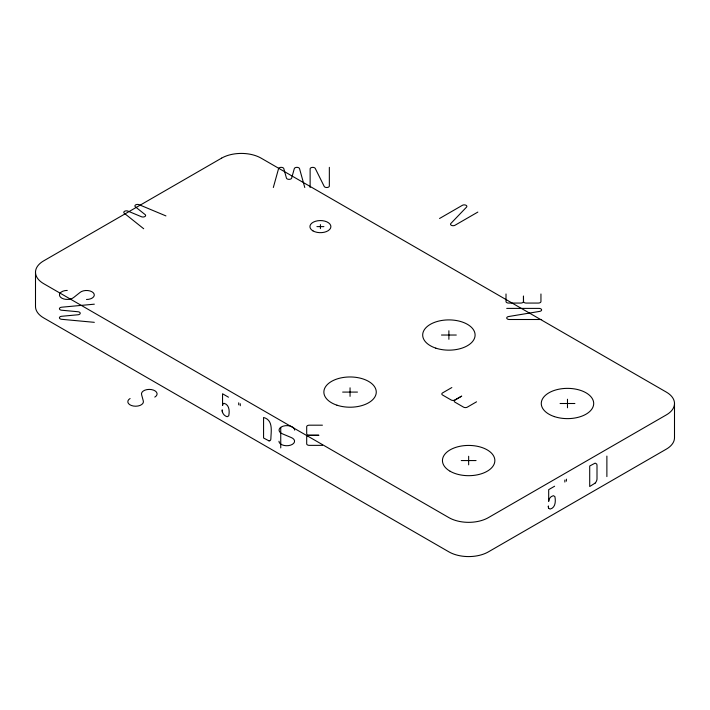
<?xml version="1.0" encoding="UTF-8"?>
<svg xmlns="http://www.w3.org/2000/svg" width="710" height="710" viewBox="0 0 710 710"><rect width="100%" height="100%" fill="white"/><g stroke="black" fill="none" stroke-linecap="round" stroke-linejoin="round"><path stroke-width="1.06" d="M273.323 187.511L278.568 168.643A2.654 1.535 0 0 1 281.187 167.347A2.654 1.535 0 0 1 283.814 168.643L286.432 178.077A2.654 1.535 0 0 0 289.05 179.364A2.654 1.535 0 0 0 291.668 178.077L294.295 168.643A2.654 1.535 0 0 1 296.913 167.347A2.654 1.535 0 0 1 299.531 168.643L304.776 187.511M439.552 218.494L462.405 205.296A2.627 1.518 0 0 1 465.831 205.19A2.627 1.518 0 0 1 466.532 207.125L450.877 223.446A2.618 1.509 0 0 0 451.542 225.398A2.618 1.509 0 0 0 454.995 225.265L477.848 212.077M451.844 387.545L442.578 392.896A2.618 1.509 0 0 0 442.578 395.035L451.187 400.005A2.618 1.509 0 0 0 454.888 400.005L461.722 396.1L454.968 400.049A2.618 1.509 0 0 0 454.968 402.188L463.577 407.158A2.618 1.509 0 0 0 467.286 407.158L476.552 401.807M554.616 486.226L548.688 489.651L548.688 501.384L549.327 498.695L551.155 496.672L553.347 495.669L554.865 496.547C555.832 501.011 555.602 507.89 550.046 509.088L548.537 508.129L548.315 506.159L548.537 508.129M94.332 304.182L61.655 307.208A2.654 1.535 0 0 0 59.427 308.717A2.654 1.535 0 0 0 61.655 310.226L77.993 311.743A2.654 1.535 0 0 1 80.23 313.252A2.654 1.535 0 0 1 77.993 314.77L61.655 316.278A2.654 1.535 0 0 0 59.427 317.796A2.654 1.535 0 0 0 61.655 319.305L94.332 322.331M316.917 226.614L323.902 226.614M506.718 308.397L539.041 308.397A2.627 1.518 0 0 1 541.597 309.72A2.627 1.518 0 0 1 539.715 311.379L508.662 316.527A2.618 1.509 0 0 0 506.736 318.178A2.618 1.509 0 0 0 509.336 319.5L541.659 319.5M441.478 335.031L456.299 335.031M342.646 392.089L357.467 392.089M560.075 403.502L574.896 403.502M322.42 425.183L309.311 425.183A2.618 1.509 0 0 0 306.693 426.692L306.693 433.721A2.618 1.509 0 0 0 309.311 435.239L318.923 435.265L309.311 435.301A2.618 1.509 0 0 0 306.693 436.819L306.693 443.839A2.618 1.509 0 0 0 309.311 445.356L322.42 445.356M461.243 460.559L476.064 460.559M165.936 215.911L139.116 204.702A2.654 1.535 0 0 0 135.69 204.862A2.654 1.535 0 0 0 135.415 206.85L145.115 214.589A2.654 1.535 0 0 1 144.84 216.568A2.654 1.535 0 0 1 141.405 216.727L128.004 211.127A2.654 1.535 0 0 0 124.57 211.287A2.654 1.535 0 0 0 124.294 213.266L143.695 228.744M228.478 397.192L222.549 393.766L222.549 405.499L223.197 403.564L223.97 403.298C229.472 404.593 229.694 411.365 228.727 415.838L227.209 416.726C224.191 415.989 221.946 412.963 222.177 409.856L222.399 412.084M674.5 403.502L674.5 437.733A27.956 16.135 0 0 1 666.308 449.146L488.418 551.856A27.956 16.135 0 0 1 448.889 551.856L43.692 317.911A27.956 16.135 0 0 1 35.5 306.498L35.5 272.267M606.881 456.077L606.881 476.605M567.485 399.224L567.485 407.78M566.403 479.143L566.403 481.167M564.849 480.04L564.849 482.063M540.949 293.984L540.949 301.555A2.618 1.509 0 0 1 538.331 303.063L526.154 303.063A2.618 1.509 0 0 1 523.536 301.555L523.474 295.999L523.421 301.555A2.618 1.509 0 0 1 520.803 303.063L508.626 303.063A2.618 1.509 0 0 1 506.008 301.555L506.008 293.984M468.653 456.281L468.653 464.837M448.889 330.753L448.889 339.309M350.057 387.811L350.057 396.366M329.342 167.338L329.342 186.002A2.618 1.509 0 0 1 327.07 187.502A2.618 1.509 0 0 1 324.195 186.393L315.275 168.465A2.627 1.518 0 0 0 312.409 167.382A2.627 1.518 0 0 0 310.128 168.856L310.128 187.511M320.414 224.6L320.414 228.638M280.743 427.393L280.743 447.921M240.264 403.724L240.264 405.738M238.711 402.818L238.711 404.842M86.487 299.496A7.81 4.508 0 0 0 93.338 292.822A7.81 4.508 0 0 0 79.902 292.564L73.858 297.357A7.81 4.508 0 0 1 60.421 297.099A7.81 4.508 0 0 1 67.272 290.417M294.677 430.136A7.81 4.508 0 0 0 283.104 426.177A7.81 4.508 0 0 0 282.66 433.934L290.958 437.422A7.81 4.508 0 0 1 290.514 445.179A7.81 4.508 0 0 1 278.95 441.229M154.807 397.094A7.81 4.508 0 0 0 151.47 389.577A7.81 4.508 0 0 0 141.654 394.884L143.243 400.733A7.81 4.508 0 0 1 133.436 406.04A7.81 4.508 0 0 1 130.099 398.523M595.158 483.102L589.708 486.519L589.708 465.991L595.158 463.115L596.764 464.074L597.003 465.298L597.003 478.797A4.287 2.476 -60 0 1 595.158 483.102M221.582 158.144L43.692 260.854A27.956 16.135 0 0 0 43.692 283.68L448.889 517.617A27.956 16.135 0 0 0 488.418 517.617L666.308 414.915A27.956 16.135 0 0 0 666.308 392.089L261.111 158.144A27.956 16.135 0 0 0 221.582 158.144M269.019 440.883L263.57 438.008L263.57 417.48C273.421 420 271.078 431.174 270.865 438.7A4.287 2.476 60 0 1 269.019 440.883M312.995 230.901A10.481 6.053 0 0 0 330.532 228.185A10.481 6.053 0 0 0 317.698 220.774A10.481 6.053 0 0 0 312.995 230.901M554.377 416.601A26.208 15.132 0 0 0 593.693 403.502A26.208 15.132 0 0 0 554.377 390.393A26.208 15.132 0 0 0 554.377 416.601M336.957 405.188A26.208 15.132 0 0 0 376.264 392.089A26.208 15.132 0 0 0 336.957 378.989A26.208 15.132 0 0 0 336.957 405.188M450.122 471.254A26.208 15.132 0 0 0 493.965 464.473A26.208 15.132 0 0 0 461.873 445.942A26.208 15.132 0 0 0 450.122 471.254M435.789 348.131A26.208 15.132 0 0 0 475.097 335.031A26.208 15.132 0 0 0 435.789 321.923A26.208 15.132 0 0 0 435.789 348.131"/></g></svg>
